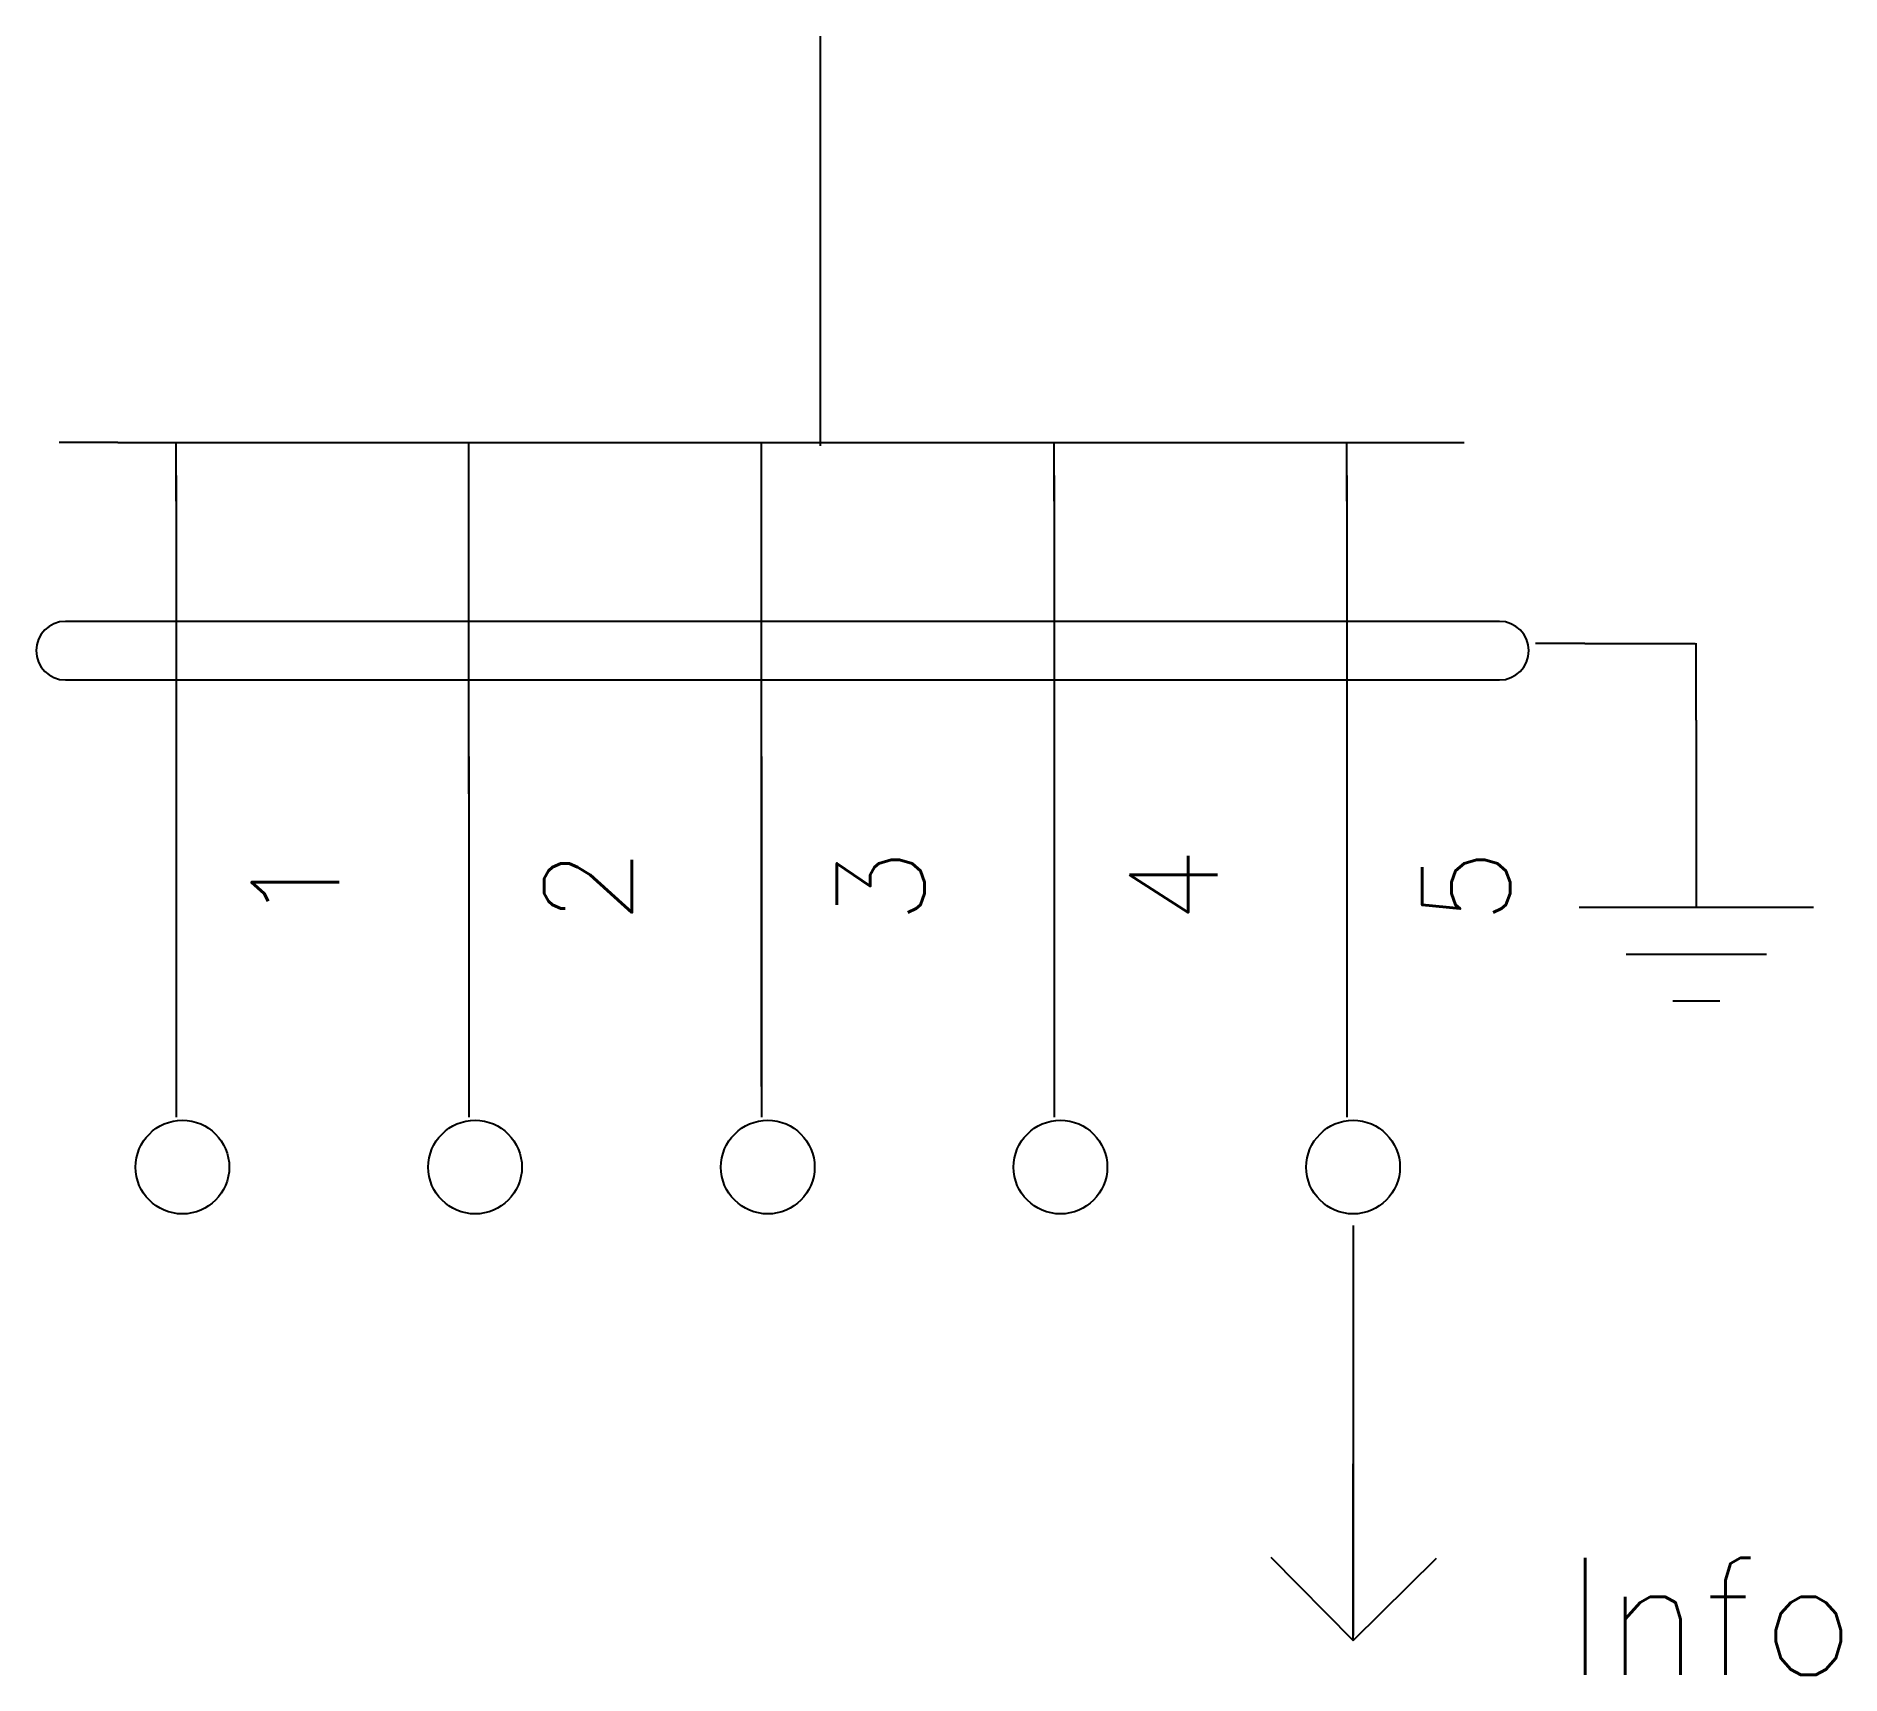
# Model space of a CAD drawing. Extents: x 8.9 to 39.7, y 6.8 to 34.8.
import ezdxf
from ezdxf.enums import TextEntityAlignment as Align

# ---------------------------------------------------------------- set-up
doc = ezdxf.new("R2010")
doc.units = 0
doc.header["$MEASUREMENT"] = 0
doc.linetypes.add('DASHED', pattern=[0.75, 0.5, -0.25])
doc.layers.add('1', color=7, linetype='Continuous')
doc.layers.add('20', color=7, linetype='Continuous')
doc.styles.add('ISO', font='iso', dxfattribs={"bigfont": 'elprocad'})
doc.styles.add('T0', font='ROMANS.SHX')
doc.styles.add('T20', font='ROMANS.SHX', dxfattribs={"height": 2})

# ---------------------------------------------------------------- blocks, each defined once
blk = doc.blocks.new('EPCBH1F7')
at = {"color": 0}
blk.add_circle((0, 0), 0.8, dxfattribs=at)
at = {"color": 0, "style": 'ISO'}
blk.add_attdef('UTTAG1', (-1.067, 1.529), '', height=2.5, rotation=90, dxfattribs=at)
at = {"color": 0, "style": 'ISO', "flags": 1}
for tag, p in [('TYP', (-1, -2)), ('BET1', (-1, -3)), ('PLAC', (-1.5, -4))]:
    blk.add_attdef(tag, p, '', height=1, dxfattribs=at)
at = {"color": 0, "style": 'ISO'}
for tag, height, flags, p in [('UTTAG2', 2.5, 9, (0, -5)), ('TBH', 1, 1, (0, -6)), ('LIB', 1, 1, (0, -7))]:
    blk.add_attdef(tag, text='', height=height, dxfattribs=dict(at, flags=flags)).set_placement(p, align=Align.CENTER)
blk = doc.blocks.new('A$C187577B5')
at = {"style": 'T20'}
blk.add_text('Info', height=2, dxfattribs=at).set_placement((-0.381, 0))
blk = doc.blocks.new('A$C67E8416D')
at = {"ltscale": 0.5}
blk.add_line((1.405, 0), (1.405, 3.017), dxfattribs=at)
at = {"color": 0}
for p, q in [((0, 1.423), (1.405, 0)), ((1.405, 0), (2.828, 1.405))]:
    blk.add_line(p, q, dxfattribs=at)
blk = doc.blocks.new('A$C31BB7653')
at = {"layer": '20'}
blk.add_blockref('A$C67E8416D', (0, 0), dxfattribs=at)
blk = doc.blocks.new('A$C57500728')
at = {"layer": '20'}
blk.add_blockref('A$C31BB7653', (0, 0), dxfattribs=at)
blk = doc.blocks.new('EPCBPE01')
at = {"color": 0}
for p, q in [((4, 2.5), (4, -2.5)), ((5, 1.5), (5, -1.5)), ((6, 0.5), (6, -0.5)), ((0, 0), (4, 0))]:
    blk.add_line(p, q, dxfattribs=at)
blk = doc.blocks.new('A$C77AB1B8E')
at = {"xscale": 0.8, "yscale": 0.8, "zscale": 0.8, "rotation": 270}
blk.add_blockref('EPCBPE01', (2, 4.8), dxfattribs=at)

msp = doc.modelspace()

# ---------------------------------------------------------------- linework, layer by layer
at = {"linetype": 'Continuous'}
for p, q in [((11.25, 27.25), (11.25, 16.289)), ((26.25, 27.25), (26.25, 16.289)), ((31.25, 27.25), (31.25, 16.289)), ((16.25, 22.45), (16.25, 16.289)), ((21.25, 22.45), (21.25, 16.289)), ((31.356, 14.434), (31.356, 7.434))]:
    msp.add_line(p, q, dxfattribs=at)
for q in [(34.47, 24.379), (37.202, 24.379)]:
    msp.add_line((35.317, 24.379), q)
at = {"layer": '20'}
for p, q in [((22.25, 34.758), (22.25, 27.758)), ((10.25, 27.812), (9.25, 27.812)), ((10.25, 27.812), (33.25, 27.812)), ((11.25, 26.812), (11.25, 27.812)), ((16.25, 21.812), (16.25, 27.812)), ((21.25, 16.812), (21.25, 27.812)), ((26.25, 26.812), (26.25, 27.812)), ((31.25, 26.812), (31.25, 27.812)), ((33.856, 24.758), (9.356, 24.758)), ((37.218, 23.068), (37.218, 24.385)), ((9.356, 23.758), (33.856, 23.758))]:
    msp.add_line(p, q, dxfattribs=at)
for centre, start, end in [((9.356, 24.258), 90, 270), ((33.856, 24.258), 270, 90)]:
    msp.add_arc(centre, 0.5, start, end, dxfattribs=at)

# ---------------------------------------------------------------- block references
msp.add_blockref('A$C77AB1B8E', (35.218, 18.268))
at = {"linetype": 'Continuous'}
for p in [(11.356, 15.434), (16.356, 15.434), (21.356, 15.434), (26.356, 15.434), (31.356, 15.434)]:
    msp.add_blockref('EPCBH1F7', p, dxfattribs=at)
at = {"layer": '20', "linetype": 'DASHED'}
for name, p in [('A$C57500728', (29.951, 7.346)), ('A$C187577B5', (35.356, 6.758))]:
    msp.add_blockref(name, p, dxfattribs=at)

# ---------------------------------------------------------------- texts
at = {"layer": '1', "style": 'T0'}
for s, p in [(' 2', (19.036, 18.565)), (' 3', (24.036, 18.565)), (' 4', (29.036, 18.565)), (' 5', (34.036, 18.565)), (' 1 ', (14.036, 18.565))]:
    msp.add_text(s, height=1.5, rotation=90, dxfattribs=at).set_placement(p)

doc.saveas('drawing.dxf')
